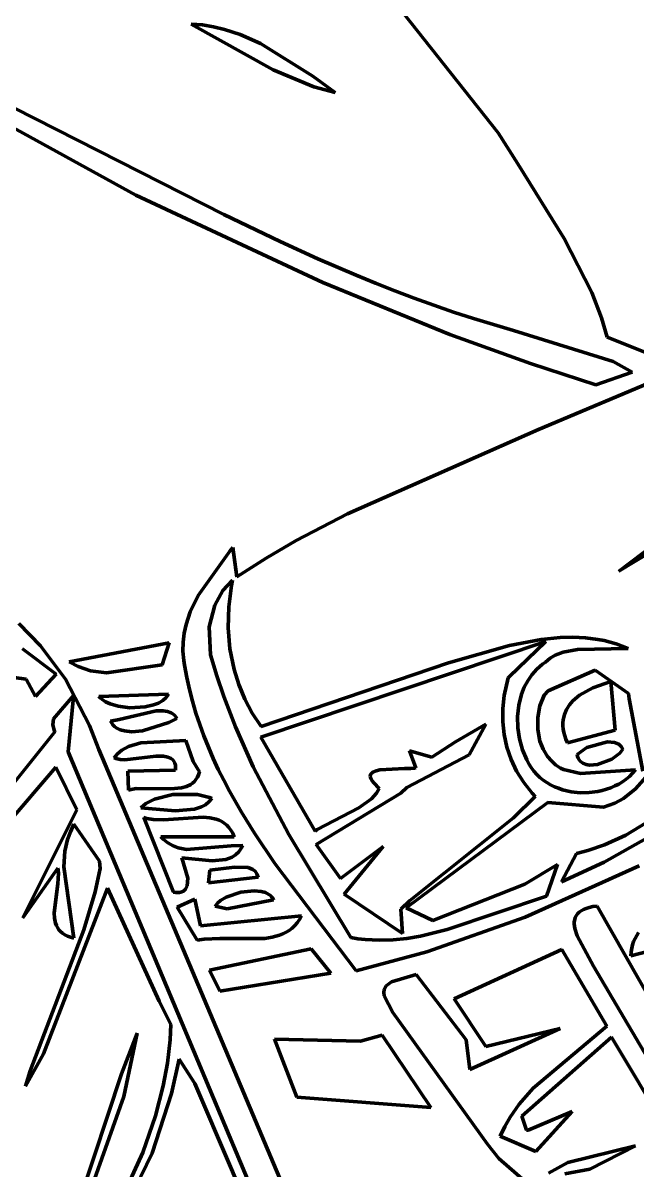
# Model space of a CAD drawing. Header units: millimetres. Extents: x 0 to 11.1, y 0 to 17.3.
# Drawn here: x 5.055 to 5.77, y 6.469 to 7.804 of the extents above; entities that cross this region are included whole.
import ezdxf

# ---------------------------------------------------------------- set-up
doc = ezdxf.new("R2010")
doc.units = ezdxf.units.MM
doc.layers.add('color#010101ff', color=7, linetype='CONTINUOUS', lineweight=100)
doc.layers.add('color#ffffffff', color=7, linetype='CONTINUOUS', lineweight=100)

msp = doc.modelspace()

# ---------------------------------------------------------------- linework, layer by layer
at = {"layer": 'color#010101ff'}
for p, q in [((5.4824, 7.8356), (5.6081, 7.6766)), ((5.2512, 7.8029), (5.3464, 7.7496)), ((5.2642, 7.8019), (5.2512, 7.8029)), ((5.277, 7.7998), (5.2642, 7.8019)), ((5.2896, 7.7968), (5.277, 7.7998)), ((5.3079, 7.7909), (5.2896, 7.7968)), ((5.3316, 7.7805), (5.3079, 7.7909)), ((5.3925, 7.7425), (5.3316, 7.7805)), ((4.9163, 7.7524), (5.1867, 7.6037)), ((5.3464, 7.7496), (5.3937, 7.7301)), ((5.4185, 7.7234), (5.3925, 7.7425)), ((5.2889, 7.5815), (4.9863, 7.7352)), ((5.3937, 7.7301), (5.4185, 7.7234)), ((5.6081, 7.6766), (5.631, 7.6405)), ((5.631, 7.6405), (5.6847, 7.5535)), ((5.1867, 7.6037), (5.404, 7.5024)), ((5.3545, 7.55), (5.2889, 7.5815)), ((5.3985, 7.5299), (5.3545, 7.55)), ((5.6847, 7.5535), (5.7169, 7.4907)), ((5.443, 7.5107), (5.3985, 7.5299)), ((5.404, 7.5024), (5.5518, 7.4418)), ((5.4654, 7.5015), (5.443, 7.5107)), ((5.4879, 7.4926), (5.4654, 7.5015)), ((5.5105, 7.484), (5.4879, 7.4926)), ((5.7169, 7.4907), (5.7281, 7.4613)), ((5.5333, 7.4758), (5.5105, 7.484)), ((5.5562, 7.4679), (5.5333, 7.4758)), ((5.5793, 7.4604), (5.5562, 7.4679)), ((5.6025, 7.4532), (5.5793, 7.4604)), ((5.6259, 7.4465), (5.6025, 7.4532)), ((5.7281, 7.4613), (5.7348, 7.4386)), ((5.5518, 7.4418), (5.6457, 7.4079)), ((5.7417, 7.4103), (5.6259, 7.4465)), ((5.7348, 7.4386), (5.7923, 7.4156)), ((5.7638, 7.3978), (5.7417, 7.4103)), ((5.6457, 7.4079), (5.7217, 7.3833)), ((5.8096, 7.3964), (5.6548, 7.3314)), ((5.7217, 7.3833), (5.7638, 7.3978)), ((5.6548, 7.3314), (5.4328, 7.2331)), ((5.7485, 7.1663), (5.8955, 7.2787)), ((5.4328, 7.2331), (5.373, 7.202)), ((5.8418, 7.2229), (5.7485, 7.1663)), ((5.373, 7.202), (5.3381, 7.1816)), ((5.296, 7.1898), (5.259, 7.1381)), ((5.2993, 7.1938), (5.296, 7.1898)), ((5.3041, 7.1596), (5.2993, 7.1938)), ((5.3381, 7.1816), (5.3041, 7.1596)), ((5.2879, 7.1438), (5.2991, 7.1557)), ((5.2991, 7.1557), (5.2979, 7.1496)), ((5.2784, 7.1269), (5.2879, 7.1438)), ((5.2979, 7.1496), (5.2947, 7.125)), ((5.259, 7.1381), (5.2499, 7.1191)), ((5.2499, 7.1191), (5.245, 7.1043)), ((5.2721, 7.1017), (5.2784, 7.1269)), ((5.2947, 7.125), (5.2941, 7.1004)), ((5.0759, 7.0796), (5.0505, 7.1053)), ((5.245, 7.1043), (5.2428, 7.0941)), ((5.2734, 7.0692), (5.2721, 7.1017)), ((5.2428, 7.0941), (5.2416, 7.0838)), ((5.2941, 7.1004), (5.2961, 7.0759)), ((5.6582, 7.0869), (5.6803, 7.0891)), ((5.6803, 7.0891), (5.695, 7.0894)), ((5.695, 7.0894), (5.7096, 7.0887)), ((5.7096, 7.0887), (5.724, 7.0868)), ((5.055, 7.0759), (5.0942, 7.0464)), ((5.1048, 7.0407), (5.0759, 7.0796)), ((5.2256, 7.0829), (5.1091, 7.0609)), ((5.2174, 7.0572), (5.2256, 7.0829)), ((5.2416, 7.0838), (5.2414, 7.0732)), ((5.2961, 7.0759), (5.3009, 7.052)), ((5.6635, 7.0847), (5.3319, 6.9734)), ((5.5504, 7.0596), (5.6214, 7.0799)), ((5.621, 7.0433), (5.6635, 7.0847)), ((5.6214, 7.0799), (5.6582, 7.0869)), ((5.7003, 7.0751), (5.6837, 7.0723)), ((5.7593, 7.0764), (5.7003, 7.0751)), ((5.724, 7.0868), (5.7312, 7.0855)), ((5.7312, 7.0855), (5.7383, 7.0837)), ((5.7383, 7.0837), (5.7453, 7.0817)), ((5.7453, 7.0817), (5.7524, 7.0792)), ((5.7524, 7.0792), (5.7593, 7.0764)), ((5.2414, 7.0732), (5.2424, 7.0625)), ((5.2424, 7.0625), (5.2434, 7.057)), ((5.2807, 7.0447), (5.2734, 7.0692)), ((5.6685, 7.0651), (5.663, 7.0605)), ((5.6744, 7.0686), (5.6685, 7.0651)), ((5.6837, 7.0723), (5.6744, 7.0686)), ((5.1091, 7.0609), (5.1195, 7.0553)), ((5.1195, 7.0553), (5.1339, 7.0505)), ((5.1339, 7.0505), (5.1527, 7.0479)), ((5.1527, 7.0479), (5.2174, 7.0572)), ((5.2434, 7.057), (5.246, 7.0428)), ((5.3009, 7.052), (5.3063, 7.0345)), ((5.3324, 6.9856), (5.5504, 7.0596)), ((5.6529, 7.0523), (5.6472, 7.0458)), ((5.6594, 7.058), (5.6529, 7.0523)), ((5.663, 7.0605), (5.6594, 7.058)), ((5.6661, 7.0273), (5.7209, 7.0512)), ((5.7209, 7.0512), (5.7595, 7.0239)), ((5.0592, 7.0408), (5.0339, 7.0441)), ((5.0698, 7.0204), (5.0592, 7.0408)), ((5.0942, 7.0464), (5.0698, 7.0204)), ((5.1329, 6.9869), (5.1048, 7.0407)), ((5.246, 7.0428), (5.249, 7.0288)), ((5.2889, 7.0206), (5.2807, 7.0447)), ((5.3063, 7.0345), (5.3134, 7.0175)), ((5.6151, 7.0217), (5.6198, 7.0422)), ((5.6198, 7.0422), (5.621, 7.0433)), ((5.6424, 7.0388), (5.6384, 7.0312)), ((5.6472, 7.0458), (5.6424, 7.0388)), ((5.7391, 7.038), (5.718, 7.0307)), ((5.7441, 6.9813), (5.7391, 7.038)), ((5.0908, 6.9945), (5.1145, 7.0219)), ((5.1145, 7.0219), (5.1139, 7.0163)), ((5.2248, 7.0234), (5.1438, 7.0206)), ((5.222, 7.0193), (5.2236, 7.0213)), ((5.2236, 7.0213), (5.2248, 7.0234)), ((5.249, 7.0288), (5.2526, 7.015)), ((5.6134, 7.0064), (5.6151, 7.0217)), ((5.6353, 7.0231), (5.6321, 7.0105)), ((5.6384, 7.0312), (5.6353, 7.0231)), ((5.6565, 7.0095), (5.6615, 7.0219)), ((5.6615, 7.0219), (5.6661, 7.0273)), ((5.7026, 7.0221), (5.695, 7.0156)), ((5.718, 7.0307), (5.7026, 7.0221)), ((5.7595, 7.0239), (5.7605, 7.0177)), ((5.1139, 7.0163), (5.108, 6.956)), ((5.1438, 7.0206), (5.1453, 7.0189)), ((5.1453, 7.0189), (5.1471, 7.0173)), ((5.1471, 7.0173), (5.1514, 7.0144)), ((5.1514, 7.0144), (5.1567, 7.012)), ((5.1567, 7.012), (5.166, 7.0093)), ((5.166, 7.0093), (5.1798, 7.0075)), ((5.1798, 7.0075), (5.1975, 7.0084)), ((5.1975, 7.0084), (5.2072, 7.0107)), ((5.2072, 7.0107), (5.213, 7.0129)), ((5.213, 7.0129), (5.218, 7.0158)), ((5.218, 7.0158), (5.222, 7.0193)), ((5.2526, 7.015), (5.2565, 7.0013)), ((5.3026, 6.9851), (5.2889, 7.0206)), ((5.3134, 7.0175), (5.3221, 7.0012)), ((5.6321, 7.0105), (5.6307, 6.9974)), ((5.6541, 6.9961), (5.6565, 7.0095)), ((5.6908, 7.0108), (5.6874, 7.0054)), ((5.695, 7.0156), (5.6908, 7.0108)), ((5.7605, 7.0177), (5.7762, 6.9338)), ((5.0903, 6.9875), (5.0908, 6.9945)), ((5.2102, 7.0037), (5.1674, 6.9936)), ((5.2185, 7.0039), (5.2102, 7.0037)), ((5.2235, 7.0031), (5.2185, 7.0039)), ((5.2278, 7.0014), (5.2235, 7.0031)), ((5.225, 6.9902), (5.2343, 6.995)), ((5.2297, 7.0002), (5.2278, 7.0014)), ((5.2315, 6.9987), (5.2297, 7.0002)), ((5.233, 6.997), (5.2315, 6.9987)), ((5.2343, 6.995), (5.233, 6.997)), ((5.2565, 7.0013), (5.261, 6.9879)), ((5.3221, 7.0012), (5.3324, 6.9856)), ((5.6134, 6.9912), (5.6134, 7.0064)), ((5.6307, 6.9974), (5.631, 6.9841)), ((5.6541, 6.9822), (5.6541, 6.9961)), ((5.685, 6.9996), (5.6836, 6.9932)), ((5.6874, 7.0054), (5.685, 6.9996)), ((5.0917, 6.9815), (5.0903, 6.9875)), ((5.0925, 6.9794), (5.0917, 6.9815)), ((5.1437, 6.9587), (5.1329, 6.9869)), ((5.1674, 6.9936), (5.1573, 6.9917)), ((5.1573, 6.9917), (5.1586, 6.9895)), ((5.1586, 6.9895), (5.1601, 6.9875)), ((5.1601, 6.9875), (5.1619, 6.9857)), ((5.1619, 6.9857), (5.1638, 6.9842)), ((5.1638, 6.9842), (5.1683, 6.9819)), ((5.1683, 6.9819), (5.1734, 6.9804)), ((5.1944, 6.9807), (5.225, 6.9902)), ((5.261, 6.9879), (5.2658, 6.9746)), ((5.3233, 6.9387), (5.3026, 6.9851)), ((5.5585, 6.9679), (5.5935, 6.9882)), ((5.5935, 6.9882), (5.5745, 6.9525)), ((5.615, 6.9762), (5.6134, 6.9912)), ((5.631, 6.9841), (5.633, 6.9711)), ((5.6566, 6.9687), (5.6541, 6.9822)), ((5.6836, 6.9932), (5.6834, 6.9898)), ((5.6834, 6.9898), (5.6834, 6.9863)), ((5.6834, 6.9863), (5.6837, 6.9826)), ((5.6837, 6.9826), (5.6844, 6.9788)), ((5.6885, 6.9665), (5.7441, 6.9813)), ((4.9493, 6.8006), (5.0925, 6.9794)), ((5.1734, 6.9804), (5.1819, 6.9796)), ((5.1819, 6.9796), (5.1944, 6.9807)), ((5.2449, 6.9694), (5.1923, 6.9666)), ((5.2535, 6.9449), (5.2449, 6.9694)), ((5.2658, 6.9746), (5.271, 6.9615)), ((5.3319, 6.9734), (5.3954, 6.8638)), ((5.5307, 6.9498), (5.5585, 6.9679)), ((5.6182, 6.9615), (5.615, 6.9762)), ((5.633, 6.9711), (5.6365, 6.9586)), ((5.6603, 6.9592), (5.6566, 6.9687)), ((5.6844, 6.9788), (5.6854, 6.9749)), ((5.6854, 6.9749), (5.6867, 6.9708)), ((5.6867, 6.9708), (5.6885, 6.9665)), ((5.7351, 6.9679), (5.7112, 6.9611)), ((5.7432, 6.9671), (5.7351, 6.9679)), ((5.108, 6.956), (5.4205, 6.2113)), ((5.456, 6.2186), (5.1437, 6.9587)), ((5.1702, 6.958), (5.1655, 6.954)), ((5.178, 6.9625), (5.1702, 6.958)), ((5.1923, 6.9666), (5.178, 6.9625)), ((5.271, 6.9615), (5.2766, 6.9485)), ((5.5124, 6.9375), (5.5048, 6.9572)), ((5.5048, 6.9572), (5.5307, 6.9498)), ((5.623, 6.9473), (5.6182, 6.9615)), ((5.6365, 6.9586), (5.6415, 6.9469)), ((5.6655, 6.9506), (5.6603, 6.9592)), ((5.7112, 6.9611), (5.6999, 6.9532)), ((5.9596, 6.9569), (5.7314, 6.8277)), ((5.7401, 6.9477), (5.7495, 6.9547)), ((5.7482, 6.9649), (5.7432, 6.9671)), ((5.751, 6.9625), (5.7482, 6.9649)), ((5.7495, 6.9547), (5.7531, 6.9594)), ((5.7531, 6.9594), (5.751, 6.9625)), ((5.8141, 6.9659), (5.7679, 6.9131)), ((5.1655, 6.954), (5.1613, 6.9491)), ((5.1613, 6.9491), (5.1634, 6.9483)), ((5.1634, 6.9483), (5.1683, 6.9473)), ((5.1683, 6.9473), (5.1739, 6.947)), ((5.1739, 6.947), (5.21, 6.9511)), ((5.21, 6.9511), (5.2187, 6.9511)), ((5.2187, 6.9511), (5.2237, 6.9501)), ((5.2237, 6.9501), (5.2259, 6.9493)), ((5.2259, 6.9493), (5.2278, 6.9482)), ((5.2278, 6.9482), (5.2295, 6.9468)), ((5.2295, 6.9468), (5.2308, 6.9451)), ((5.2308, 6.9451), (5.2319, 6.9431)), ((5.2319, 6.9431), (5.2326, 6.9407)), ((5.2608, 6.9328), (5.2535, 6.9449)), ((5.2766, 6.9485), (5.2826, 6.9357)), ((5.5745, 6.9525), (5.5019, 6.9146)), ((5.6295, 6.9335), (5.623, 6.9473)), ((5.6415, 6.9469), (5.6438, 6.9422)), ((5.6438, 6.9422), (5.6465, 6.9378)), ((5.6699, 6.9455), (5.6655, 6.9506)), ((5.6749, 6.941), (5.6699, 6.9455)), ((5.6807, 6.9371), (5.6749, 6.941)), ((5.6999, 6.9532), (5.7004, 6.9508)), ((5.7004, 6.9508), (5.7012, 6.9488)), ((5.7012, 6.9488), (5.7022, 6.947)), ((5.7022, 6.947), (5.7035, 6.9454)), ((5.7035, 6.9454), (5.7065, 6.943)), ((5.7065, 6.943), (5.7102, 6.9415)), ((5.7102, 6.9415), (5.7143, 6.9407)), ((5.7143, 6.9407), (5.7236, 6.9414)), ((5.7236, 6.9414), (5.7401, 6.9477)), ((5.0937, 6.9383), (5.0359, 6.8709)), ((5.1179, 6.8887), (5.0937, 6.9383)), ((5.2329, 6.9347), (5.1772, 6.9338)), ((5.1772, 6.9338), (5.1783, 6.9114)), ((5.2326, 6.9407), (5.2329, 6.9379)), ((5.2329, 6.9379), (5.2329, 6.9347)), ((5.2583, 6.9266), (5.2596, 6.9295)), ((5.2596, 6.9295), (5.2608, 6.9328)), ((5.2826, 6.9357), (5.2889, 6.923)), ((5.3647, 6.86), (5.3233, 6.9387)), ((5.4593, 6.9277), (5.4595, 6.9292)), ((5.4596, 6.9261), (5.4593, 6.9277)), ((5.4595, 6.9292), (5.4601, 6.9304)), ((5.4601, 6.9304), (5.4611, 6.9315)), ((5.4611, 6.9315), (5.4624, 6.9325)), ((5.4624, 6.9325), (5.466, 6.934)), ((5.466, 6.934), (5.4706, 6.9351)), ((5.4706, 6.9351), (5.4992, 6.9366)), ((5.4992, 6.9366), (5.5064, 6.9367)), ((5.5064, 6.9367), (5.51, 6.937)), ((5.51, 6.937), (5.5114, 6.9372)), ((5.5114, 6.9372), (5.5124, 6.9375)), ((5.6377, 6.9205), (5.6295, 6.9335)), ((5.6465, 6.9378), (5.6496, 6.9337)), ((5.6496, 6.9337), (5.6529, 6.9299)), ((5.6529, 6.9299), (5.6565, 6.9264)), ((5.6839, 6.9355), (5.6807, 6.9371)), ((5.7036, 6.9309), (5.6839, 6.9355)), ((5.7679, 6.9351), (5.7036, 6.9309)), ((5.7564, 6.8591), (5.8723, 6.9303)), ((5.7568, 6.9244), (5.7608, 6.9276)), ((5.7608, 6.9276), (5.7644, 6.9312)), ((5.7644, 6.9312), (5.7679, 6.9351)), ((5.2398, 6.9141), (5.2455, 6.9157)), ((5.2455, 6.9157), (5.2505, 6.9182)), ((5.2505, 6.9182), (5.2527, 6.9198)), ((5.2527, 6.9198), (5.2548, 6.9217)), ((5.2548, 6.9217), (5.2566, 6.924)), ((5.2566, 6.924), (5.2583, 6.9266)), ((5.2889, 6.923), (5.2954, 6.9105)), ((5.4603, 6.9244), (5.4596, 6.9261)), ((5.4616, 6.9224), (5.4603, 6.9244)), ((5.4634, 6.9202), (5.4616, 6.9224)), ((5.4695, 6.9133), (5.4634, 6.9202)), ((5.5019, 6.9146), (5.495, 6.908)), ((5.6474, 6.9081), (5.6377, 6.9205)), ((5.6565, 6.9264), (5.6604, 6.9232)), ((5.6604, 6.9232), (5.6646, 6.9204)), ((5.6646, 6.9204), (5.6689, 6.9178)), ((5.6689, 6.9178), (5.6734, 6.9156)), ((5.6734, 6.9156), (5.6781, 6.9137)), ((5.7341, 6.9126), (5.739, 6.9144)), ((5.739, 6.9144), (5.7437, 6.9164)), ((5.7437, 6.9164), (5.7483, 6.9187)), ((5.7483, 6.9187), (5.7526, 6.9214)), ((5.7526, 6.9214), (5.7568, 6.9244)), ((5.1783, 6.9114), (5.1811, 6.9123)), ((5.1811, 6.9123), (5.1869, 6.9135)), ((5.1869, 6.9135), (5.2272, 6.913)), ((5.2084, 6.9011), (5.1984, 6.8959)), ((5.2295, 6.9065), (5.2084, 6.9011)), ((5.2272, 6.913), (5.2398, 6.9141)), ((5.2583, 6.9064), (5.2295, 6.9065)), ((5.2724, 6.9029), (5.2583, 6.9064)), ((5.2716, 6.8979), (5.2749, 6.902)), ((5.2749, 6.902), (5.2724, 6.9029)), ((5.2954, 6.9105), (5.3095, 6.8858)), ((5.495, 6.908), (5.3964, 6.8482)), ((5.4459, 6.8909), (5.4608, 6.9014)), ((5.4608, 6.9014), (5.4666, 6.9081)), ((5.4666, 6.9081), (5.4695, 6.9133)), ((5.626, 6.8794), (5.651, 6.9042)), ((5.651, 6.9042), (5.6474, 6.9081)), ((5.6781, 6.9137), (5.683, 6.912)), ((5.683, 6.912), (5.6879, 6.9107)), ((5.6879, 6.9107), (5.693, 6.9097)), ((5.693, 6.9097), (5.7033, 6.9086)), ((5.7033, 6.9086), (5.7137, 6.9087)), ((5.7137, 6.9087), (5.724, 6.91)), ((5.724, 6.91), (5.7291, 6.9112)), ((5.7291, 6.9112), (5.7341, 6.9126)), ((5.7536, 6.9017), (5.7436, 6.8965)), ((5.7679, 6.9131), (5.7536, 6.9017)), ((5.0554, 6.7631), (5.1179, 6.8887)), ((5.1984, 6.8959), (5.1924, 6.891)), ((5.1924, 6.891), (5.2325, 6.8876)), ((5.2325, 6.8876), (5.2547, 6.8894)), ((5.2547, 6.8894), (5.2629, 6.892)), ((5.2629, 6.892), (5.2676, 6.8946)), ((5.2676, 6.8946), (5.2716, 6.8979)), ((5.3977, 6.8657), (5.4459, 6.8909)), ((5.6659, 6.8971), (5.5011, 6.7745)), ((5.7307, 6.8919), (5.6659, 6.8971)), ((5.7436, 6.8965), (5.7307, 6.8919)), ((5.1958, 6.8797), (5.2305, 6.7929)), ((5.1993, 6.8786), (5.1958, 6.8797)), ((5.2068, 6.8773), (5.1993, 6.8786)), ((5.2188, 6.8769), (5.2068, 6.8773)), ((5.2651, 6.88), (5.2188, 6.8769)), ((5.2728, 6.8794), (5.2651, 6.88)), ((5.28, 6.8778), (5.2728, 6.8794)), ((5.2834, 6.8765), (5.28, 6.8778)), ((5.2865, 6.875), (5.2834, 6.8765)), ((5.2895, 6.8731), (5.2865, 6.875)), ((5.3095, 6.8858), (5.3245, 6.8616)), ((5.5051, 6.7829), (5.626, 6.8794)), ((5.1105, 6.8631), (5.1073, 6.8542)), ((5.1147, 6.8719), (5.1105, 6.8631)), ((5.1443, 6.8291), (5.1147, 6.8719)), ((5.2923, 6.8708), (5.2895, 6.8731)), ((5.2949, 6.8681), (5.2923, 6.8708)), ((5.2972, 6.865), (5.2949, 6.8681)), ((5.2993, 6.8614), (5.2972, 6.865)), ((5.3011, 6.8573), (5.2993, 6.8614)), ((5.3245, 6.8616), (5.3485, 6.8261)), ((5.3954, 6.8638), (5.3977, 6.8657)), ((5.1073, 6.8542), (5.1042, 6.8407)), ((5.2158, 6.8571), (5.3011, 6.8573)), ((5.2184, 6.8545), (5.2158, 6.8571)), ((5.224, 6.8501), (5.2184, 6.8545)), ((5.2299, 6.8468), (5.224, 6.8501)), ((5.4367, 6.74), (5.3647, 6.86)), ((5.3964, 6.8482), (5.4248, 6.8088)), ((5.7124, 6.8415), (5.7317, 6.8481)), ((5.7317, 6.8481), (5.7564, 6.8591)), ((5.1042, 6.8407), (5.1028, 6.8225)), ((5.236, 6.8445), (5.2299, 6.8468)), ((5.2457, 6.8425), (5.236, 6.8445)), ((5.2976, 6.8467), (5.2457, 6.8425)), ((5.3111, 6.8472), (5.2976, 6.8467)), ((5.2985, 6.8334), (5.3027, 6.8361)), ((5.3027, 6.8361), (5.3065, 6.8398)), ((5.3065, 6.8398), (5.3097, 6.8445)), ((5.3097, 6.8445), (5.3111, 6.8472)), ((5.4248, 6.8088), (5.4741, 6.8459)), ((5.4741, 6.8459), (5.4289, 6.7904)), ((5.6816, 6.8049), (5.6992, 6.838)), ((5.6992, 6.838), (5.7124, 6.8415)), ((5.1028, 6.8225), (5.1147, 6.7395)), ((5.1451, 6.8205), (5.1443, 6.8291)), ((5.2471, 6.8092), (5.2402, 6.8329)), ((5.2402, 6.8329), (5.2755, 6.8294)), ((5.3014, 6.8219), (5.2727, 6.8183)), ((5.2755, 6.8294), (5.2914, 6.8307)), ((5.2914, 6.8307), (5.2985, 6.8334)), ((5.3172, 6.8214), (5.3014, 6.8219)), ((5.3226, 6.8194), (5.3172, 6.8214)), ((5.3485, 6.8261), (5.443, 6.7013)), ((5.6391, 6.8023), (5.6769, 6.8249)), ((5.6395, 6.7636), (5.7722, 6.8234)), ((5.6769, 6.8249), (5.6644, 6.7881)), ((5.7314, 6.8277), (5.6816, 6.8049)), ((5.0959, 6.8206), (5.0554, 6.7631)), ((5.0966, 6.8151), (5.0959, 6.8206)), ((5.096, 6.8026), (5.0966, 6.8151)), ((5.1393, 6.7933), (5.1451, 6.8205)), ((5.2464, 6.8003), (5.2471, 6.8092)), ((5.2727, 6.8183), (5.2711, 6.8036)), ((5.2711, 6.8036), (5.3288, 6.8102)), ((5.3254, 6.8171), (5.3226, 6.8194)), ((5.3275, 6.8141), (5.3254, 6.8171)), ((5.3283, 6.8123), (5.3275, 6.8141)), ((5.3288, 6.8102), (5.3283, 6.8123)), ((5.1539, 6.7976), (5.0794, 6.6048)), ((5.0918, 6.7688), (5.096, 6.8026)), ((5.2137, 6.6659), (5.1539, 6.7976)), ((5.2391, 6.7929), (5.2421, 6.7942)), ((5.2421, 6.7942), (5.2443, 6.7962)), ((5.2443, 6.7962), (5.2464, 6.8003)), ((5.3241, 6.7944), (5.3089, 6.7929)), ((5.3324, 6.7936), (5.3241, 6.7944)), ((5.5319, 6.7598), (5.6391, 6.8023)), ((5.1263, 6.749), (5.1393, 6.7933)), ((5.2305, 6.7929), (5.233, 6.7926)), ((5.233, 6.7926), (5.2352, 6.7924)), ((5.2554, 6.7846), (5.2349, 6.7755)), ((5.2352, 6.7924), (5.2373, 6.7926)), ((5.2373, 6.7926), (5.2391, 6.7929)), ((5.2619, 6.7536), (5.2554, 6.7846)), ((5.285, 6.7831), (5.2815, 6.78)), ((5.2918, 6.7872), (5.285, 6.7831)), ((5.3089, 6.7929), (5.2918, 6.7872)), ((5.2928, 6.7734), (5.3468, 6.7839)), ((5.3373, 6.7923), (5.3324, 6.7936)), ((5.3414, 6.7903), (5.3373, 6.7923)), ((5.3431, 6.789), (5.3414, 6.7903)), ((5.3446, 6.7875), (5.3431, 6.789)), ((5.3459, 6.7858), (5.3446, 6.7875)), ((5.3468, 6.7839), (5.3459, 6.7858)), ((5.4289, 6.7904), (5.4966, 6.7449)), ((5.4949, 6.7732), (5.5051, 6.7829)), ((5.6644, 6.7881), (5.5488, 6.7493)), ((5.0922, 6.7626), (5.0918, 6.7688)), ((5.2349, 6.7755), (5.2578, 6.7369)), ((5.2815, 6.78), (5.279, 6.7767)), ((5.279, 6.7767), (5.2928, 6.7734)), ((5.4966, 6.7449), (5.4949, 6.7732)), ((5.5011, 6.7745), (5.5319, 6.7598)), ((5.7002, 6.7675), (5.6988, 6.7655)), ((5.7021, 6.7694), (5.7002, 6.7675)), ((5.7044, 6.7711), (5.7021, 6.7694)), ((5.7071, 6.7726), (5.7044, 6.7711)), ((5.7103, 6.7739), (5.7071, 6.7726)), ((5.714, 6.7751), (5.7103, 6.7739)), ((5.7182, 6.776), (5.714, 6.7751)), ((5.723, 6.7766), (5.7182, 6.776)), ((5.8073, 6.6285), (5.723, 6.7766)), ((5.0933, 6.7568), (5.0922, 6.7626)), ((5.0943, 6.7541), (5.0933, 6.7568)), ((5.0956, 6.7516), (5.0943, 6.7541)), ((5.3794, 6.7654), (5.2619, 6.7536)), ((5.3715, 6.754), (5.3744, 6.7573)), ((5.3744, 6.7573), (5.3771, 6.7611)), ((5.3771, 6.7611), (5.3794, 6.7654)), ((5.525, 6.7234), (5.6395, 6.7636)), ((5.6966, 6.7585), (5.6965, 6.756)), ((5.6965, 6.756), (5.6971, 6.7506)), ((5.697, 6.761), (5.6966, 6.7585)), ((5.6977, 6.7633), (5.697, 6.761)), ((5.6988, 6.7655), (5.6977, 6.7633)), ((5.0638, 6.5848), (5.1263, 6.749)), ((5.0972, 6.7492), (5.0956, 6.7516)), ((5.0991, 6.747), (5.0972, 6.7492)), ((5.1014, 6.7451), (5.0991, 6.747)), ((5.1041, 6.7433), (5.1014, 6.7451)), ((5.1072, 6.7418), (5.1041, 6.7433)), ((5.1107, 6.7405), (5.1072, 6.7418)), ((5.3454, 6.7404), (5.3538, 6.7427)), ((5.3538, 6.7427), (5.3577, 6.7443)), ((5.3577, 6.7443), (5.3614, 6.7462)), ((5.3614, 6.7462), (5.365, 6.7484)), ((5.365, 6.7484), (5.3684, 6.751)), ((5.3684, 6.751), (5.3715, 6.754)), ((5.5176, 6.7417), (5.5018, 6.7391)), ((5.5488, 6.7493), (5.5176, 6.7417)), ((5.6971, 6.7506), (5.6998, 6.7419)), ((5.6998, 6.7419), (5.7189, 6.7069)), ((5.7624, 6.7187), (5.8623, 6.7451)), ((5.7692, 6.7426), (5.7672, 6.7391)), ((5.7714, 6.7458), (5.7692, 6.7426)), ((5.1147, 6.7395), (5.1107, 6.7405)), ((5.2578, 6.7369), (5.2661, 6.7383)), ((5.2661, 6.7383), (5.2842, 6.739)), ((5.2842, 6.739), (5.3366, 6.7389)), ((5.3366, 6.7389), (5.3454, 6.7404)), ((5.445, 6.7387), (5.4367, 6.74)), ((5.4533, 6.7378), (5.445, 6.7387)), ((5.4615, 6.7372), (5.4533, 6.7378)), ((5.4696, 6.737), (5.4615, 6.7372)), ((5.4858, 6.7375), (5.4696, 6.737)), ((5.5018, 6.7391), (5.4858, 6.7375)), ((5.7633, 6.7276), (5.7627, 6.7233)), ((5.7643, 6.7317), (5.7633, 6.7276)), ((5.7656, 6.7355), (5.7643, 6.7317)), ((5.7672, 6.7391), (5.7656, 6.7355)), ((5.3907, 6.7269), (5.2723, 6.7022)), ((5.4133, 6.6987), (5.3907, 6.7269)), ((5.443, 6.7013), (5.525, 6.7234)), ((5.6821, 6.7262), (5.5568, 6.6686)), ((5.7345, 6.6369), (5.6821, 6.7262)), ((5.7627, 6.7233), (5.7624, 6.7187)), ((5.2723, 6.7022), (5.2843, 6.6776)), ((5.7189, 6.7069), (5.83, 6.5177)), ((5.2843, 6.6776), (5.4133, 6.6987)), ((5.484, 6.6885), (5.4777, 6.6839)), ((5.5128, 6.6972), (5.484, 6.6885)), ((5.5708, 6.6212), (5.5128, 6.6972)), ((5.4756, 6.6797), (5.4751, 6.6762)), ((5.4751, 6.6762), (5.4754, 6.6721)), ((5.4777, 6.6839), (5.4756, 6.6797)), ((5.2275, 6.639), (5.2137, 6.6659)), ((5.4754, 6.6721), (5.4855, 6.6528)), ((5.5568, 6.6686), (5.5937, 6.6132)), ((5.4855, 6.6528), (5.5957, 6.4995)), ((5.2265, 6.6209), (5.2275, 6.639)), ((5.6802, 6.6341), (5.5751, 6.5866)), ((5.5937, 6.6132), (5.6802, 6.6341)), ((5.6486, 6.5648), (5.7345, 6.6369)), ((5.17, 6.5814), (5.1883, 6.6286)), ((5.1883, 6.6286), (5.1726, 6.5552)), ((5.2234, 6.594), (5.2265, 6.6209)), ((5.3481, 6.6218), (5.3738, 6.5542)), ((5.4479, 6.6196), (5.3481, 6.6218)), ((5.4733, 6.6264), (5.4479, 6.6196)), ((5.5298, 6.5422), (5.4733, 6.6264)), ((5.5751, 6.5866), (5.5708, 6.6212)), ((5.7398, 6.6243), (5.6354, 6.5322)), ((5.8309, 6.4718), (5.7398, 6.6243)), ((5.0794, 6.6048), (5.0583, 6.5672)), ((5.2185, 6.5674), (5.2234, 6.594)), ((5.2371, 6.5984), (5.2283, 6.5587)), ((5.2552, 6.5702), (5.2371, 6.5984)), ((5.0583, 6.5672), (5.0638, 6.5848)), ((5.0934, 6.3498), (5.17, 6.5814)), ((5.2095, 6.5325), (5.2185, 6.5674)), ((5.2966, 6.4733), (5.2552, 6.5702)), ((5.1726, 6.5552), (5.0545, 6.2206)), ((5.2283, 6.5587), (5.2057, 6.4893)), ((5.3738, 6.5542), (5.5298, 6.5422)), ((5.6324, 6.5462), (5.6486, 6.5648)), ((5.6218, 6.5311), (5.6324, 6.5462)), ((5.1947, 6.4898), (5.2095, 6.5325)), ((5.6156, 6.5203), (5.6218, 6.5311)), ((5.6354, 6.5322), (5.6409, 6.5159)), ((5.6429, 6.5158), (5.6942, 6.5376)), ((5.6942, 6.5376), (5.6517, 6.4912)), ((5.6102, 6.5089), (5.6156, 6.5203)), ((5.6409, 6.5159), (5.6429, 6.5158)), ((5.6517, 6.4912), (5.6102, 6.5089)), ((5.2057, 6.4893), (5.1526, 6.3799)), ((5.1568, 6.4077), (5.1947, 6.4898)), ((5.5957, 6.4995), (5.609, 6.4828)), ((5.6891, 6.4783), (5.7677, 6.4976)), ((5.7677, 6.4976), (5.7147, 6.4705)), ((5.609, 6.4828), (5.6506, 6.4465)), ((5.6667, 6.4657), (5.6891, 6.4783)), ((5.3812, 6.2776), (5.2966, 6.4733)), ((5.7147, 6.4705), (5.6855, 6.4652))]:
    msp.add_line(p, q, dxfattribs=at)
at = {"layer": 'color#ffffffff'}
for p, q in [((5.6081, 7.6766), (5.4824, 7.8356)), ((5.2512, 7.8029), (5.2642, 7.8019)), ((5.3464, 7.7496), (5.2512, 7.8029)), ((5.2642, 7.8019), (5.277, 7.7998)), ((5.277, 7.7998), (5.2896, 7.7968)), ((5.2896, 7.7968), (5.3079, 7.7909)), ((5.3079, 7.7909), (5.3316, 7.7805)), ((5.3316, 7.7805), (5.3925, 7.7425)), ((5.1867, 7.6037), (4.9163, 7.7524)), ((5.3937, 7.7301), (5.3464, 7.7496)), ((5.3925, 7.7425), (5.4185, 7.7234)), ((4.9863, 7.7352), (5.2889, 7.5815)), ((5.4185, 7.7234), (5.3937, 7.7301)), ((5.631, 7.6405), (5.6081, 7.6766)), ((5.6847, 7.5535), (5.631, 7.6405)), ((5.404, 7.5024), (5.1867, 7.6037)), ((5.2889, 7.5815), (5.3545, 7.55)), ((5.3545, 7.55), (5.3985, 7.5299)), ((5.7169, 7.4907), (5.6847, 7.5535)), ((5.3985, 7.5299), (5.443, 7.5107)), ((5.5518, 7.4418), (5.404, 7.5024)), ((5.443, 7.5107), (5.4654, 7.5015)), ((5.4654, 7.5015), (5.4879, 7.4926)), ((5.4879, 7.4926), (5.5105, 7.484)), ((5.7281, 7.4613), (5.7169, 7.4907)), ((5.5105, 7.484), (5.5333, 7.4758)), ((5.5333, 7.4758), (5.5562, 7.4679)), ((5.5562, 7.4679), (5.5793, 7.4604)), ((5.5793, 7.4604), (5.6025, 7.4532)), ((5.6025, 7.4532), (5.6259, 7.4465)), ((5.7348, 7.4386), (5.7281, 7.4613)), ((5.6457, 7.4079), (5.5518, 7.4418)), ((5.6259, 7.4465), (5.7417, 7.4103)), ((5.7923, 7.4156), (5.7348, 7.4386)), ((5.7417, 7.4103), (5.7638, 7.3978)), ((5.7217, 7.3833), (5.6457, 7.4079)), ((5.6548, 7.3314), (5.8096, 7.3964)), ((5.7638, 7.3978), (5.7217, 7.3833)), ((5.4328, 7.2331), (5.6548, 7.3314)), ((5.8955, 7.2787), (5.7485, 7.1663)), ((5.373, 7.202), (5.4328, 7.2331)), ((5.7485, 7.1663), (5.8418, 7.2229)), ((5.3381, 7.1816), (5.373, 7.202)), ((5.259, 7.1381), (5.296, 7.1898)), ((5.296, 7.1898), (5.2993, 7.1938)), ((5.2993, 7.1938), (5.3041, 7.1596)), ((5.3041, 7.1596), (5.3381, 7.1816)), ((5.2991, 7.1557), (5.2879, 7.1438)), ((5.2979, 7.1496), (5.2991, 7.1557)), ((5.2879, 7.1438), (5.2784, 7.1269)), ((5.2947, 7.125), (5.2979, 7.1496)), ((5.2499, 7.1191), (5.259, 7.1381)), ((5.245, 7.1043), (5.2499, 7.1191)), ((5.2784, 7.1269), (5.2721, 7.1017)), ((5.2941, 7.1004), (5.2947, 7.125)), ((5.0505, 7.1053), (5.0759, 7.0796)), ((5.2428, 7.0941), (5.245, 7.1043)), ((5.2721, 7.1017), (5.2734, 7.0692)), ((5.2416, 7.0838), (5.2428, 7.0941)), ((5.2961, 7.0759), (5.2941, 7.1004)), ((5.6803, 7.0891), (5.6582, 7.0869)), ((5.695, 7.0894), (5.6803, 7.0891)), ((5.7096, 7.0887), (5.695, 7.0894)), ((5.724, 7.0868), (5.7096, 7.0887)), ((5.0942, 7.0464), (5.055, 7.0759)), ((5.0759, 7.0796), (5.1048, 7.0407)), ((5.1091, 7.0609), (5.2256, 7.0829)), ((5.2256, 7.0829), (5.2174, 7.0572)), ((5.2414, 7.0732), (5.2416, 7.0838)), ((5.3009, 7.052), (5.2961, 7.0759)), ((5.3319, 6.9734), (5.6635, 7.0847)), ((5.6214, 7.0799), (5.5504, 7.0596)), ((5.6635, 7.0847), (5.621, 7.0433)), ((5.6582, 7.0869), (5.6214, 7.0799)), ((5.6837, 7.0723), (5.7003, 7.0751)), ((5.7003, 7.0751), (5.7593, 7.0764)), ((5.7312, 7.0855), (5.724, 7.0868)), ((5.7383, 7.0837), (5.7312, 7.0855)), ((5.7453, 7.0817), (5.7383, 7.0837)), ((5.7524, 7.0792), (5.7453, 7.0817)), ((5.7593, 7.0764), (5.7524, 7.0792)), ((5.2424, 7.0625), (5.2414, 7.0732)), ((5.2434, 7.057), (5.2424, 7.0625)), ((5.2734, 7.0692), (5.2807, 7.0447)), ((5.663, 7.0605), (5.6685, 7.0651)), ((5.6685, 7.0651), (5.6744, 7.0686)), ((5.6744, 7.0686), (5.6837, 7.0723)), ((5.1195, 7.0553), (5.1091, 7.0609)), ((5.1339, 7.0505), (5.1195, 7.0553)), ((5.1527, 7.0479), (5.1339, 7.0505)), ((5.2174, 7.0572), (5.1527, 7.0479)), ((5.246, 7.0428), (5.2434, 7.057)), ((5.3063, 7.0345), (5.3009, 7.052)), ((5.5504, 7.0596), (5.3324, 6.9856)), ((5.6472, 7.0458), (5.6529, 7.0523)), ((5.6529, 7.0523), (5.6594, 7.058)), ((5.6594, 7.058), (5.663, 7.0605)), ((5.7209, 7.0512), (5.6661, 7.0273)), ((5.7595, 7.0239), (5.7209, 7.0512)), ((5.0339, 7.0441), (5.0592, 7.0408)), ((5.0592, 7.0408), (5.0698, 7.0204)), ((5.0698, 7.0204), (5.0942, 7.0464)), ((5.1048, 7.0407), (5.1329, 6.9869)), ((5.249, 7.0288), (5.246, 7.0428)), ((5.2807, 7.0447), (5.2889, 7.0206)), ((5.3134, 7.0175), (5.3063, 7.0345)), ((5.6198, 7.0422), (5.6151, 7.0217)), ((5.621, 7.0433), (5.6198, 7.0422)), ((5.6384, 7.0312), (5.6424, 7.0388)), ((5.6424, 7.0388), (5.6472, 7.0458)), ((5.718, 7.0307), (5.7391, 7.038)), ((5.7391, 7.038), (5.7441, 6.9813)), ((5.1145, 7.0219), (5.0908, 6.9945)), ((5.1139, 7.0163), (5.1145, 7.0219)), ((5.1438, 7.0206), (5.2248, 7.0234)), ((5.2236, 7.0213), (5.222, 7.0193)), ((5.2248, 7.0234), (5.2236, 7.0213)), ((5.2526, 7.015), (5.249, 7.0288)), ((5.6151, 7.0217), (5.6134, 7.0064)), ((5.6321, 7.0105), (5.6353, 7.0231)), ((5.6353, 7.0231), (5.6384, 7.0312)), ((5.6615, 7.0219), (5.6565, 7.0095)), ((5.6661, 7.0273), (5.6615, 7.0219)), ((5.695, 7.0156), (5.7026, 7.0221)), ((5.7026, 7.0221), (5.718, 7.0307)), ((5.7605, 7.0177), (5.7595, 7.0239)), ((5.108, 6.956), (5.1139, 7.0163)), ((5.1453, 7.0189), (5.1438, 7.0206)), ((5.1471, 7.0173), (5.1453, 7.0189)), ((5.1514, 7.0144), (5.1471, 7.0173)), ((5.1567, 7.012), (5.1514, 7.0144)), ((5.166, 7.0093), (5.1567, 7.012)), ((5.1798, 7.0075), (5.166, 7.0093)), ((5.1975, 7.0084), (5.1798, 7.0075)), ((5.2072, 7.0107), (5.1975, 7.0084)), ((5.213, 7.0129), (5.2072, 7.0107)), ((5.218, 7.0158), (5.213, 7.0129)), ((5.222, 7.0193), (5.218, 7.0158)), ((5.2565, 7.0013), (5.2526, 7.015)), ((5.2889, 7.0206), (5.3026, 6.9851)), ((5.3221, 7.0012), (5.3134, 7.0175)), ((5.6307, 6.9974), (5.6321, 7.0105)), ((5.6565, 7.0095), (5.6541, 6.9961)), ((5.6874, 7.0054), (5.6908, 7.0108)), ((5.6908, 7.0108), (5.695, 7.0156)), ((5.7762, 6.9338), (5.7605, 7.0177)), ((5.0908, 6.9945), (5.0903, 6.9875)), ((5.1674, 6.9936), (5.2102, 7.0037)), ((5.2102, 7.0037), (5.2185, 7.0039)), ((5.2185, 7.0039), (5.2235, 7.0031)), ((5.2235, 7.0031), (5.2278, 7.0014)), ((5.2343, 6.995), (5.225, 6.9902)), ((5.2278, 7.0014), (5.2297, 7.0002)), ((5.2297, 7.0002), (5.2315, 6.9987)), ((5.2315, 6.9987), (5.233, 6.997)), ((5.233, 6.997), (5.2343, 6.995)), ((5.261, 6.9879), (5.2565, 7.0013)), ((5.3324, 6.9856), (5.3221, 7.0012)), ((5.6134, 7.0064), (5.6134, 6.9912)), ((5.631, 6.9841), (5.6307, 6.9974)), ((5.6541, 6.9961), (5.6541, 6.9822)), ((5.6836, 6.9932), (5.685, 6.9996)), ((5.685, 6.9996), (5.6874, 7.0054)), ((5.0903, 6.9875), (5.0917, 6.9815)), ((5.0917, 6.9815), (5.0925, 6.9794)), ((5.1329, 6.9869), (5.1437, 6.9587)), ((5.1573, 6.9917), (5.1674, 6.9936)), ((5.1586, 6.9895), (5.1573, 6.9917)), ((5.1601, 6.9875), (5.1586, 6.9895)), ((5.1619, 6.9857), (5.1601, 6.9875)), ((5.1638, 6.9842), (5.1619, 6.9857)), ((5.1683, 6.9819), (5.1638, 6.9842)), ((5.1734, 6.9804), (5.1683, 6.9819)), ((5.225, 6.9902), (5.1944, 6.9807)), ((5.2658, 6.9746), (5.261, 6.9879)), ((5.3026, 6.9851), (5.3233, 6.9387)), ((5.5935, 6.9882), (5.5585, 6.9679)), ((5.5745, 6.9525), (5.5935, 6.9882)), ((5.6134, 6.9912), (5.615, 6.9762)), ((5.633, 6.9711), (5.631, 6.9841)), ((5.6541, 6.9822), (5.6566, 6.9687)), ((5.6834, 6.9898), (5.6836, 6.9932)), ((5.6834, 6.9863), (5.6834, 6.9898)), ((5.6837, 6.9826), (5.6834, 6.9863)), ((5.6844, 6.9788), (5.6837, 6.9826)), ((5.7441, 6.9813), (5.6885, 6.9665)), ((5.0925, 6.9794), (4.9493, 6.8006)), ((5.1819, 6.9796), (5.1734, 6.9804)), ((5.1944, 6.9807), (5.1819, 6.9796)), ((5.1923, 6.9666), (5.2449, 6.9694)), ((5.2449, 6.9694), (5.2535, 6.9449)), ((5.271, 6.9615), (5.2658, 6.9746)), ((5.3954, 6.8638), (5.3319, 6.9734)), ((5.5585, 6.9679), (5.5307, 6.9498)), ((5.615, 6.9762), (5.6182, 6.9615)), ((5.6365, 6.9586), (5.633, 6.9711)), ((5.6566, 6.9687), (5.6603, 6.9592)), ((5.6854, 6.9749), (5.6844, 6.9788)), ((5.6867, 6.9708), (5.6854, 6.9749)), ((5.6885, 6.9665), (5.6867, 6.9708)), ((5.7112, 6.9611), (5.7351, 6.9679)), ((5.7351, 6.9679), (5.7432, 6.9671)), ((5.4205, 6.2113), (5.108, 6.956)), ((5.1437, 6.9587), (5.456, 6.2186)), ((5.1655, 6.954), (5.1702, 6.958)), ((5.1702, 6.958), (5.178, 6.9625)), ((5.178, 6.9625), (5.1923, 6.9666)), ((5.2766, 6.9485), (5.271, 6.9615)), ((5.5307, 6.9498), (5.5048, 6.9572)), ((5.5048, 6.9572), (5.5124, 6.9375)), ((5.6182, 6.9615), (5.623, 6.9473)), ((5.6415, 6.9469), (5.6365, 6.9586)), ((5.6603, 6.9592), (5.6655, 6.9506)), ((5.6999, 6.9532), (5.7112, 6.9611)), ((5.7314, 6.8277), (5.9596, 6.9569)), ((5.7495, 6.9547), (5.7401, 6.9477)), ((5.7432, 6.9671), (5.7482, 6.9649)), ((5.7482, 6.9649), (5.751, 6.9625)), ((5.7531, 6.9594), (5.7495, 6.9547)), ((5.751, 6.9625), (5.7531, 6.9594)), ((5.7679, 6.9131), (5.8141, 6.9659)), ((5.1613, 6.9491), (5.1655, 6.954)), ((5.1634, 6.9483), (5.1613, 6.9491)), ((5.1683, 6.9473), (5.1634, 6.9483)), ((5.1739, 6.947), (5.1683, 6.9473)), ((5.21, 6.9511), (5.1739, 6.947)), ((5.2187, 6.9511), (5.21, 6.9511)), ((5.2237, 6.9501), (5.2187, 6.9511)), ((5.2259, 6.9493), (5.2237, 6.9501)), ((5.2278, 6.9482), (5.2259, 6.9493)), ((5.2295, 6.9468), (5.2278, 6.9482)), ((5.2308, 6.9451), (5.2295, 6.9468)), ((5.2319, 6.9431), (5.2308, 6.9451)), ((5.2326, 6.9407), (5.2319, 6.9431)), ((5.2535, 6.9449), (5.2608, 6.9328)), ((5.2826, 6.9357), (5.2766, 6.9485)), ((5.5019, 6.9146), (5.5745, 6.9525)), ((5.623, 6.9473), (5.6295, 6.9335)), ((5.6438, 6.9422), (5.6415, 6.9469)), ((5.6465, 6.9378), (5.6438, 6.9422)), ((5.6655, 6.9506), (5.6699, 6.9455)), ((5.6699, 6.9455), (5.6749, 6.941)), ((5.6749, 6.941), (5.6807, 6.9371)), ((5.7004, 6.9508), (5.6999, 6.9532)), ((5.7012, 6.9488), (5.7004, 6.9508)), ((5.7022, 6.947), (5.7012, 6.9488)), ((5.7035, 6.9454), (5.7022, 6.947)), ((5.7065, 6.943), (5.7035, 6.9454)), ((5.7102, 6.9415), (5.7065, 6.943)), ((5.7143, 6.9407), (5.7102, 6.9415)), ((5.7236, 6.9414), (5.7143, 6.9407)), ((5.7401, 6.9477), (5.7236, 6.9414)), ((5.0359, 6.8709), (5.0937, 6.9383)), ((5.0937, 6.9383), (5.1179, 6.8887)), ((5.1772, 6.9338), (5.2329, 6.9347)), ((5.1783, 6.9114), (5.1772, 6.9338)), ((5.2329, 6.9379), (5.2326, 6.9407)), ((5.2329, 6.9347), (5.2329, 6.9379)), ((5.2596, 6.9295), (5.2583, 6.9266)), ((5.2608, 6.9328), (5.2596, 6.9295)), ((5.2889, 6.923), (5.2826, 6.9357)), ((5.3233, 6.9387), (5.3647, 6.86)), ((5.4595, 6.9292), (5.4593, 6.9277)), ((5.4593, 6.9277), (5.4596, 6.9261)), ((5.4601, 6.9304), (5.4595, 6.9292)), ((5.4611, 6.9315), (5.4601, 6.9304)), ((5.4624, 6.9325), (5.4611, 6.9315)), ((5.466, 6.934), (5.4624, 6.9325)), ((5.4706, 6.9351), (5.466, 6.934)), ((5.4992, 6.9366), (5.4706, 6.9351)), ((5.5064, 6.9367), (5.4992, 6.9366)), ((5.51, 6.937), (5.5064, 6.9367)), ((5.5114, 6.9372), (5.51, 6.937)), ((5.5124, 6.9375), (5.5114, 6.9372)), ((5.6295, 6.9335), (5.6377, 6.9205)), ((5.6496, 6.9337), (5.6465, 6.9378)), ((5.6529, 6.9299), (5.6496, 6.9337)), ((5.6565, 6.9264), (5.6529, 6.9299)), ((5.6807, 6.9371), (5.6839, 6.9355)), ((5.6839, 6.9355), (5.7036, 6.9309)), ((5.7036, 6.9309), (5.7679, 6.9351)), ((5.8723, 6.9303), (5.7564, 6.8591)), ((5.7608, 6.9276), (5.7568, 6.9244)), ((5.7644, 6.9312), (5.7608, 6.9276)), ((5.7679, 6.9351), (5.7644, 6.9312)), ((5.2455, 6.9157), (5.2398, 6.9141)), ((5.2505, 6.9182), (5.2455, 6.9157)), ((5.2527, 6.9198), (5.2505, 6.9182)), ((5.2548, 6.9217), (5.2527, 6.9198)), ((5.2566, 6.924), (5.2548, 6.9217)), ((5.2583, 6.9266), (5.2566, 6.924)), ((5.2954, 6.9105), (5.2889, 6.923)), ((5.4596, 6.9261), (5.4603, 6.9244)), ((5.4603, 6.9244), (5.4616, 6.9224)), ((5.4616, 6.9224), (5.4634, 6.9202)), ((5.4634, 6.9202), (5.4695, 6.9133)), ((5.495, 6.908), (5.5019, 6.9146)), ((5.6377, 6.9205), (5.6474, 6.9081)), ((5.6604, 6.9232), (5.6565, 6.9264)), ((5.6646, 6.9204), (5.6604, 6.9232)), ((5.6689, 6.9178), (5.6646, 6.9204)), ((5.6734, 6.9156), (5.6689, 6.9178)), ((5.6781, 6.9137), (5.6734, 6.9156)), ((5.739, 6.9144), (5.7341, 6.9126)), ((5.7437, 6.9164), (5.739, 6.9144)), ((5.7483, 6.9187), (5.7437, 6.9164)), ((5.7526, 6.9214), (5.7483, 6.9187)), ((5.7568, 6.9244), (5.7526, 6.9214)), ((5.1811, 6.9123), (5.1783, 6.9114)), ((5.1869, 6.9135), (5.1811, 6.9123)), ((5.2272, 6.913), (5.1869, 6.9135)), ((5.1984, 6.8959), (5.2084, 6.9011)), ((5.2084, 6.9011), (5.2295, 6.9065)), ((5.2398, 6.9141), (5.2272, 6.913)), ((5.2295, 6.9065), (5.2583, 6.9064)), ((5.2583, 6.9064), (5.2724, 6.9029)), ((5.2749, 6.902), (5.2716, 6.8979)), ((5.2724, 6.9029), (5.2749, 6.902)), ((5.3095, 6.8858), (5.2954, 6.9105)), ((5.3964, 6.8482), (5.495, 6.908)), ((5.4608, 6.9014), (5.4459, 6.8909)), ((5.4666, 6.9081), (5.4608, 6.9014)), ((5.4695, 6.9133), (5.4666, 6.9081)), ((5.651, 6.9042), (5.626, 6.8794)), ((5.6474, 6.9081), (5.651, 6.9042)), ((5.683, 6.912), (5.6781, 6.9137)), ((5.6879, 6.9107), (5.683, 6.912)), ((5.693, 6.9097), (5.6879, 6.9107)), ((5.7033, 6.9086), (5.693, 6.9097)), ((5.7137, 6.9087), (5.7033, 6.9086)), ((5.724, 6.91), (5.7137, 6.9087)), ((5.7291, 6.9112), (5.724, 6.91)), ((5.7341, 6.9126), (5.7291, 6.9112)), ((5.7436, 6.8965), (5.7536, 6.9017)), ((5.7536, 6.9017), (5.7679, 6.9131)), ((5.1179, 6.8887), (5.0554, 6.7631)), ((5.1924, 6.891), (5.1984, 6.8959)), ((5.2325, 6.8876), (5.1924, 6.891)), ((5.2547, 6.8894), (5.2325, 6.8876)), ((5.2629, 6.892), (5.2547, 6.8894)), ((5.2676, 6.8946), (5.2629, 6.892)), ((5.2716, 6.8979), (5.2676, 6.8946)), ((5.4459, 6.8909), (5.3977, 6.8657)), ((5.5011, 6.7745), (5.6659, 6.8971)), ((5.6659, 6.8971), (5.7307, 6.8919)), ((5.7307, 6.8919), (5.7436, 6.8965)), ((5.1958, 6.8797), (5.1993, 6.8786)), ((5.2305, 6.7929), (5.1958, 6.8797)), ((5.1993, 6.8786), (5.2068, 6.8773)), ((5.2068, 6.8773), (5.2188, 6.8769)), ((5.2188, 6.8769), (5.2651, 6.88)), ((5.2651, 6.88), (5.2728, 6.8794)), ((5.2728, 6.8794), (5.28, 6.8778)), ((5.28, 6.8778), (5.2834, 6.8765)), ((5.2834, 6.8765), (5.2865, 6.875)), ((5.2865, 6.875), (5.2895, 6.8731)), ((5.3245, 6.8616), (5.3095, 6.8858)), ((5.626, 6.8794), (5.5051, 6.7829)), ((5.1073, 6.8542), (5.1105, 6.8631)), ((5.1105, 6.8631), (5.1147, 6.8719)), ((5.1147, 6.8719), (5.1443, 6.8291)), ((5.2895, 6.8731), (5.2923, 6.8708)), ((5.2923, 6.8708), (5.2949, 6.8681)), ((5.2949, 6.8681), (5.2972, 6.865)), ((5.2972, 6.865), (5.2993, 6.8614)), ((5.2993, 6.8614), (5.3011, 6.8573)), ((5.3485, 6.8261), (5.3245, 6.8616)), ((5.3977, 6.8657), (5.3954, 6.8638)), ((5.1042, 6.8407), (5.1073, 6.8542)), ((5.3011, 6.8573), (5.2158, 6.8571)), ((5.2158, 6.8571), (5.2184, 6.8545)), ((5.2184, 6.8545), (5.224, 6.8501)), ((5.224, 6.8501), (5.2299, 6.8468)), ((5.3647, 6.86), (5.4367, 6.74)), ((5.4248, 6.8088), (5.3964, 6.8482)), ((5.7317, 6.8481), (5.7124, 6.8415)), ((5.7564, 6.8591), (5.7317, 6.8481)), ((5.1028, 6.8225), (5.1042, 6.8407)), ((5.2299, 6.8468), (5.236, 6.8445)), ((5.236, 6.8445), (5.2457, 6.8425)), ((5.2457, 6.8425), (5.2976, 6.8467)), ((5.2976, 6.8467), (5.3111, 6.8472)), ((5.3027, 6.8361), (5.2985, 6.8334)), ((5.3065, 6.8398), (5.3027, 6.8361)), ((5.3097, 6.8445), (5.3065, 6.8398)), ((5.3111, 6.8472), (5.3097, 6.8445)), ((5.4741, 6.8459), (5.4248, 6.8088)), ((5.4289, 6.7904), (5.4741, 6.8459)), ((5.6992, 6.838), (5.6816, 6.8049)), ((5.7124, 6.8415), (5.6992, 6.838)), ((5.1147, 6.7395), (5.1028, 6.8225)), ((5.1443, 6.8291), (5.1451, 6.8205)), ((5.2755, 6.8294), (5.2402, 6.8329)), ((5.2402, 6.8329), (5.2471, 6.8092)), ((5.2727, 6.8183), (5.3014, 6.8219)), ((5.2914, 6.8307), (5.2755, 6.8294)), ((5.2985, 6.8334), (5.2914, 6.8307)), ((5.3014, 6.8219), (5.3172, 6.8214)), ((5.3172, 6.8214), (5.3226, 6.8194)), ((5.443, 6.7013), (5.3485, 6.8261)), ((5.6769, 6.8249), (5.6391, 6.8023)), ((5.7722, 6.8234), (5.6395, 6.7636)), ((5.6644, 6.7881), (5.6769, 6.8249)), ((5.6816, 6.8049), (5.7314, 6.8277)), ((5.0554, 6.7631), (5.0959, 6.8206)), ((5.0959, 6.8206), (5.0966, 6.8151)), ((5.0966, 6.8151), (5.096, 6.8026)), ((5.1451, 6.8205), (5.1393, 6.7933)), ((5.2471, 6.8092), (5.2464, 6.8003)), ((5.2711, 6.8036), (5.2727, 6.8183)), ((5.3288, 6.8102), (5.2711, 6.8036)), ((5.3226, 6.8194), (5.3254, 6.8171)), ((5.3254, 6.8171), (5.3275, 6.8141)), ((5.3275, 6.8141), (5.3283, 6.8123)), ((5.3283, 6.8123), (5.3288, 6.8102)), ((5.0794, 6.6048), (5.1539, 6.7976)), ((5.096, 6.8026), (5.0918, 6.7688)), ((5.1539, 6.7976), (5.2137, 6.6659)), ((5.2421, 6.7942), (5.2391, 6.7929)), ((5.2443, 6.7962), (5.2421, 6.7942)), ((5.2464, 6.8003), (5.2443, 6.7962)), ((5.3089, 6.7929), (5.3241, 6.7944)), ((5.3241, 6.7944), (5.3324, 6.7936)), ((5.6391, 6.8023), (5.5319, 6.7598)), ((5.1393, 6.7933), (5.1263, 6.749)), ((5.233, 6.7926), (5.2305, 6.7929)), ((5.2352, 6.7924), (5.233, 6.7926)), ((5.2349, 6.7755), (5.2554, 6.7846)), ((5.2373, 6.7926), (5.2352, 6.7924)), ((5.2391, 6.7929), (5.2373, 6.7926)), ((5.2554, 6.7846), (5.2619, 6.7536)), ((5.2815, 6.78), (5.285, 6.7831)), ((5.285, 6.7831), (5.2918, 6.7872)), ((5.2918, 6.7872), (5.3089, 6.7929)), ((5.3468, 6.7839), (5.2928, 6.7734)), ((5.3324, 6.7936), (5.3373, 6.7923)), ((5.3373, 6.7923), (5.3414, 6.7903)), ((5.3414, 6.7903), (5.3431, 6.789)), ((5.3431, 6.789), (5.3446, 6.7875)), ((5.3446, 6.7875), (5.3459, 6.7858)), ((5.3459, 6.7858), (5.3468, 6.7839)), ((5.4966, 6.7449), (5.4289, 6.7904)), ((5.5051, 6.7829), (5.4949, 6.7732)), ((5.5488, 6.7493), (5.6644, 6.7881)), ((5.0918, 6.7688), (5.0922, 6.7626)), ((5.2578, 6.7369), (5.2349, 6.7755)), ((5.279, 6.7767), (5.2815, 6.78)), ((5.2928, 6.7734), (5.279, 6.7767)), ((5.4949, 6.7732), (5.4966, 6.7449)), ((5.5319, 6.7598), (5.5011, 6.7745)), ((5.6988, 6.7655), (5.7002, 6.7675)), ((5.7002, 6.7675), (5.7021, 6.7694)), ((5.7021, 6.7694), (5.7044, 6.7711)), ((5.7044, 6.7711), (5.7071, 6.7726)), ((5.7071, 6.7726), (5.7103, 6.7739)), ((5.7103, 6.7739), (5.714, 6.7751)), ((5.714, 6.7751), (5.7182, 6.776)), ((5.7182, 6.776), (5.723, 6.7766)), ((5.723, 6.7766), (5.8073, 6.6285)), ((5.0922, 6.7626), (5.0933, 6.7568)), ((5.0933, 6.7568), (5.0943, 6.7541)), ((5.0943, 6.7541), (5.0956, 6.7516)), ((5.2619, 6.7536), (5.3794, 6.7654)), ((5.3744, 6.7573), (5.3715, 6.754)), ((5.3771, 6.7611), (5.3744, 6.7573)), ((5.3794, 6.7654), (5.3771, 6.7611)), ((5.6395, 6.7636), (5.525, 6.7234)), ((5.6965, 6.756), (5.6966, 6.7585)), ((5.6971, 6.7506), (5.6965, 6.756)), ((5.6966, 6.7585), (5.697, 6.761)), ((5.697, 6.761), (5.6977, 6.7633)), ((5.6977, 6.7633), (5.6988, 6.7655)), ((5.1263, 6.749), (5.0638, 6.5848)), ((5.0956, 6.7516), (5.0972, 6.7492)), ((5.0972, 6.7492), (5.0991, 6.747)), ((5.0991, 6.747), (5.1014, 6.7451)), ((5.1014, 6.7451), (5.1041, 6.7433)), ((5.1041, 6.7433), (5.1072, 6.7418)), ((5.1072, 6.7418), (5.1107, 6.7405)), ((5.3538, 6.7427), (5.3454, 6.7404)), ((5.3577, 6.7443), (5.3538, 6.7427)), ((5.3614, 6.7462), (5.3577, 6.7443)), ((5.365, 6.7484), (5.3614, 6.7462)), ((5.3684, 6.751), (5.365, 6.7484)), ((5.3715, 6.754), (5.3684, 6.751)), ((5.5018, 6.7391), (5.5176, 6.7417)), ((5.5176, 6.7417), (5.5488, 6.7493)), ((5.6998, 6.7419), (5.6971, 6.7506)), ((5.7189, 6.7069), (5.6998, 6.7419)), ((5.8623, 6.7451), (5.7624, 6.7187)), ((5.7672, 6.7391), (5.7692, 6.7426)), ((5.7692, 6.7426), (5.7714, 6.7458)), ((5.1107, 6.7405), (5.1147, 6.7395)), ((5.2661, 6.7383), (5.2578, 6.7369)), ((5.2842, 6.739), (5.2661, 6.7383)), ((5.3366, 6.7389), (5.2842, 6.739)), ((5.3454, 6.7404), (5.3366, 6.7389)), ((5.4367, 6.74), (5.445, 6.7387)), ((5.445, 6.7387), (5.4533, 6.7378)), ((5.4533, 6.7378), (5.4615, 6.7372)), ((5.4615, 6.7372), (5.4696, 6.737)), ((5.4696, 6.737), (5.4858, 6.7375)), ((5.4858, 6.7375), (5.5018, 6.7391)), ((5.7627, 6.7233), (5.7633, 6.7276)), ((5.7633, 6.7276), (5.7643, 6.7317)), ((5.7643, 6.7317), (5.7656, 6.7355)), ((5.7656, 6.7355), (5.7672, 6.7391)), ((5.2723, 6.7022), (5.3907, 6.7269)), ((5.3907, 6.7269), (5.4133, 6.6987)), ((5.525, 6.7234), (5.443, 6.7013)), ((5.5568, 6.6686), (5.6821, 6.7262)), ((5.6821, 6.7262), (5.7345, 6.6369)), ((5.7624, 6.7187), (5.7627, 6.7233)), ((5.2843, 6.6776), (5.2723, 6.7022)), ((5.83, 6.5177), (5.7189, 6.7069)), ((5.4133, 6.6987), (5.2843, 6.6776)), ((5.4777, 6.6839), (5.484, 6.6885)), ((5.484, 6.6885), (5.5128, 6.6972)), ((5.5128, 6.6972), (5.5708, 6.6212)), ((5.4751, 6.6762), (5.4756, 6.6797)), ((5.4754, 6.6721), (5.4751, 6.6762)), ((5.4756, 6.6797), (5.4777, 6.6839)), ((5.2137, 6.6659), (5.2275, 6.639)), ((5.4855, 6.6528), (5.4754, 6.6721)), ((5.5937, 6.6132), (5.5568, 6.6686)), ((5.5957, 6.4995), (5.4855, 6.6528)), ((5.2275, 6.639), (5.2265, 6.6209)), ((5.5751, 6.5866), (5.6802, 6.6341)), ((5.6802, 6.6341), (5.5937, 6.6132)), ((5.7345, 6.6369), (5.6486, 6.5648)), ((5.1883, 6.6286), (5.17, 6.5814)), ((5.1726, 6.5552), (5.1883, 6.6286)), ((5.2265, 6.6209), (5.2234, 6.594)), ((5.3481, 6.6218), (5.4479, 6.6196)), ((5.3738, 6.5542), (5.3481, 6.6218)), ((5.4479, 6.6196), (5.4733, 6.6264)), ((5.4733, 6.6264), (5.5298, 6.5422)), ((5.5708, 6.6212), (5.5751, 6.5866)), ((5.6354, 6.5322), (5.7398, 6.6243)), ((5.7398, 6.6243), (5.8309, 6.4718)), ((5.0583, 6.5672), (5.0794, 6.6048)), ((5.2234, 6.594), (5.2185, 6.5674)), ((5.2283, 6.5587), (5.2371, 6.5984)), ((5.2371, 6.5984), (5.2552, 6.5702)), ((5.0638, 6.5848), (5.0583, 6.5672)), ((5.17, 6.5814), (5.0934, 6.3498)), ((5.2185, 6.5674), (5.2095, 6.5325)), ((5.2552, 6.5702), (5.2966, 6.4733)), ((5.0545, 6.2206), (5.1726, 6.5552)), ((5.2057, 6.4893), (5.2283, 6.5587)), ((5.5298, 6.5422), (5.3738, 6.5542)), ((5.6486, 6.5648), (5.6324, 6.5462)), ((5.6324, 6.5462), (5.6218, 6.5311)), ((5.2095, 6.5325), (5.1947, 6.4898)), ((5.6218, 6.5311), (5.6156, 6.5203)), ((5.6409, 6.5159), (5.6354, 6.5322)), ((5.6942, 6.5376), (5.6429, 6.5158)), ((5.6517, 6.4912), (5.6942, 6.5376)), ((5.6156, 6.5203), (5.6102, 6.5089)), ((5.6429, 6.5158), (5.6409, 6.5159)), ((5.6102, 6.5089), (5.6517, 6.4912)), ((5.1526, 6.3799), (5.2057, 6.4893)), ((5.1947, 6.4898), (5.1568, 6.4077)), ((5.609, 6.4828), (5.5957, 6.4995)), ((5.7677, 6.4976), (5.6891, 6.4783)), ((5.7147, 6.4705), (5.7677, 6.4976)), ((5.6506, 6.4465), (5.609, 6.4828)), ((5.6891, 6.4783), (5.6667, 6.4657)), ((5.2966, 6.4733), (5.3812, 6.2776)), ((5.6855, 6.4652), (5.7147, 6.4705))]:
    msp.add_line(p, q, dxfattribs=at)

doc.saveas('drawing.dxf')
